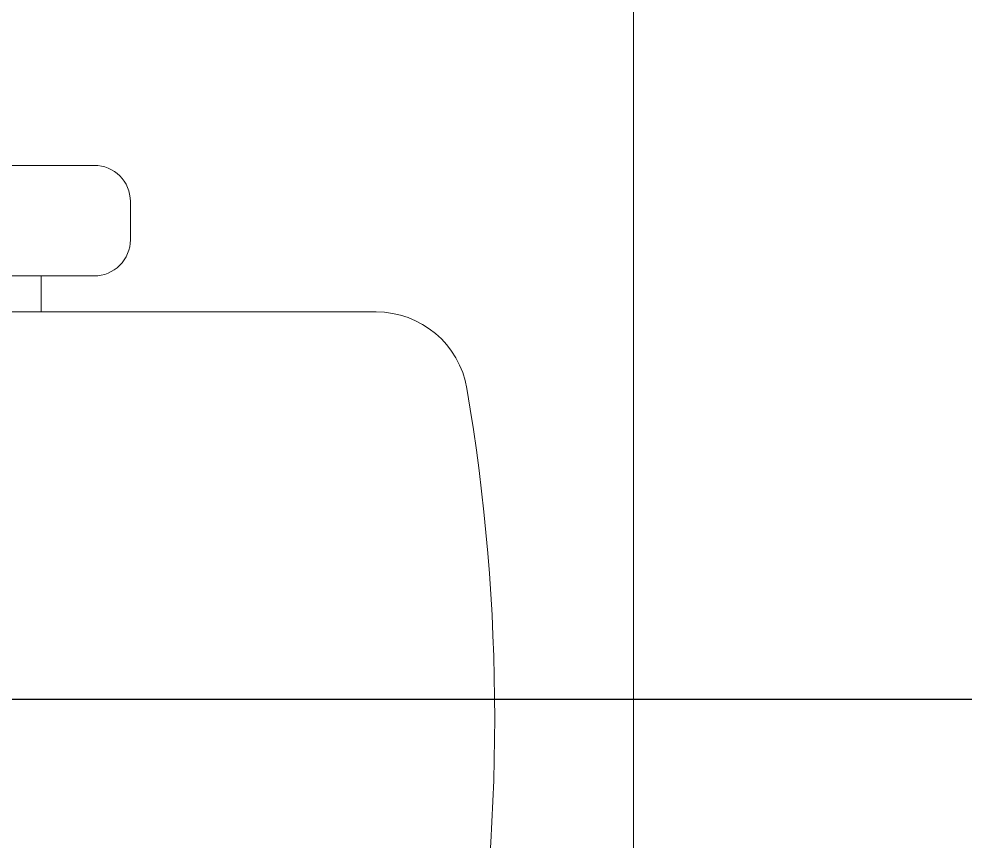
# Model space of a CAD drawing. Header units: inches. Extents: x -12418 to 57169, y -29325 to 19878.
# Drawn here: x 31863 to 32377, y -8477 to -8031 of the extents above; entities that cross this region are included whole.
import ezdxf

# ---------------------------------------------------------------- set-up
doc = ezdxf.new("R2010")
doc.units = ezdxf.units.IN
doc.header["$LTSCALE"] = 25
doc.header["$MEASUREMENT"] = 0
doc.layers.get('0').update_dxf_attribs({"color": 8})
doc.layers.add('00-Ground Floor$0$False Ceiling', color=251, linetype='Continuous')
doc.layers.add('00-Ground Floor$0$LOADING', color=253, linetype='Continuous', lineweight=5)

# ---------------------------------------------------------------- blocks, each defined once
blk = doc.blocks.new('00-Ground Floor$0$GF21043-P')
at = {"color": 0}
blk.add_line((-0.8, 0), (0.8, 0), dxfattribs=at)
blk = doc.blocks.new('00-Ground Floor$0$GF21018-P')
at = {"color": 0}
for p, q in [((-0.2207, 0.47563), (-0.2207, 0.0675)), ((-0.2806, 0.34221), (-0.25983, 0.34221)), ((-0.30021, 0.32259), (-0.30021, 0.14)), ((-0.24021, 0.32259), (-0.24021, 0.14)), ((-0.24021, 0.29372), (-0.2207, 0.29372))]:
    blk.add_line(p, q, dxfattribs=at)
for centre, radius, start, end in [((-0.0001, -0.52948), 1.06948, 80.36712, 99.63288), ((-0.1707, 0.47563), 0.05, 99.6329, 180), ((-0.2806, 0.32259), 0.01962, 90, 180), ((-0.25983, 0.32259), 0.01962, 360, 90)]:
    blk.add_arc(centre, radius, start, end, dxfattribs=at)
blk = doc.blocks.new('00-Ground Floor$0$A$Ce9e1c4c3')
at = {"layer": '00-Ground Floor$0$False Ceiling', "color": 254, "linetype": 'Continuous'}
blk.add_line((-68550.49, -8400), (-64050.49, -8400), dxfattribs=at)
blk = doc.blocks.new('00-Ground Floor')
at = {"layer": '00-Ground Floor$0$False Ceiling', "color": 254}
blk.add_blockref('00-Ground Floor$0$A$Ce9e1c4c3', (100000, 0), dxfattribs=at)
at = {"layer": '00-Ground Floor$0$LOADING', "extrusion": (-2.34731e-18, 2.24019e-05, 1), "xscale": 1000, "yscale": 1000, "zscale": 1000, "rotation": 270}
blk.add_blockref('00-Ground Floor$0$GF21043-P', (32196.8, -8090.68, -0.19), dxfattribs=at)
at = {"layer": '00-Ground Floor$0$LOADING', "extrusion": (-7.77426e-06, 2.24021e-05, 1), "xscale": 1000, "yscale": 1000, "zscale": 1000, "rotation": 269.9985892449481}
blk.add_blockref('00-Ground Floor$0$GF21018-P', (31581.42, -8410.47, -0.44), dxfattribs=at)

msp = doc.modelspace()

# ---------------------------------------------------------------- block references
msp.add_blockref('00-Ground Floor', (0, 0))

doc.saveas('drawing.dxf')
